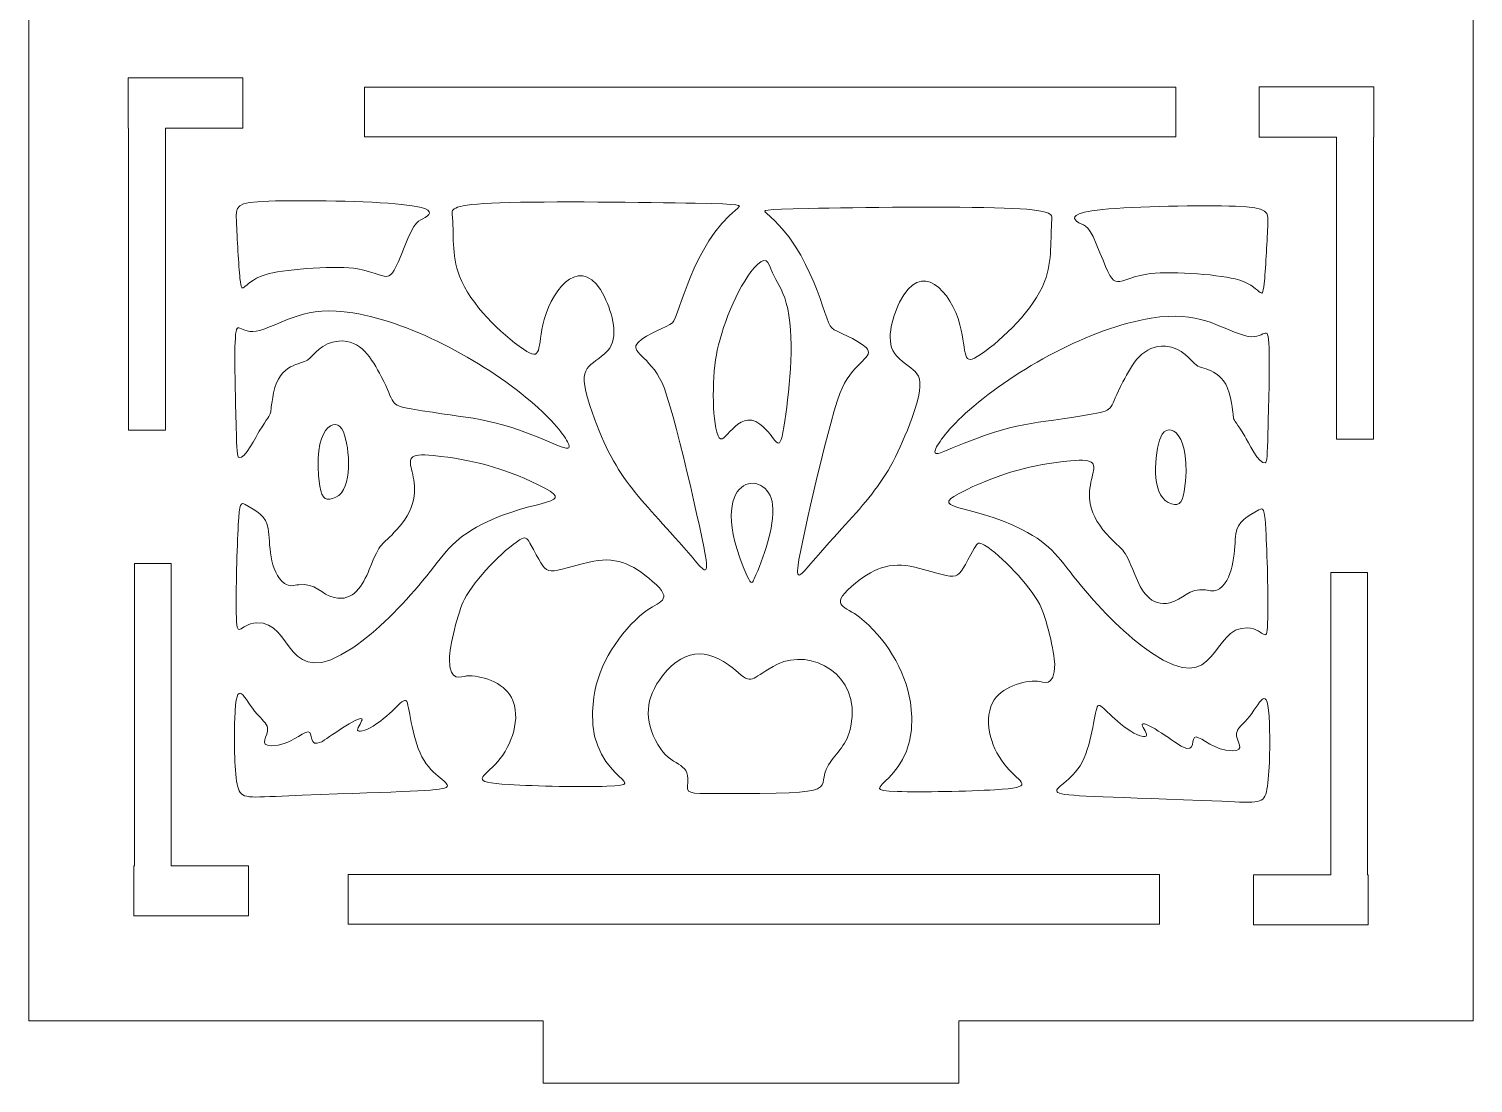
# Model space of a CAD drawing. Header units: millimetres. Extents: x -211 to 220, y -293 to 288.
# Drawn here: x 74.6 to 144.1, y -135.1 to -84.3 of the extents above; entities that cross this region are included whole.
import ezdxf

# ---------------------------------------------------------------- set-up
doc = ezdxf.new("R2010")
doc.units = ezdxf.units.MM
doc.header["$MEASUREMENT"] = 0
doc.layers.add('layer 1', color=7, linetype='Continuous')

msp = doc.modelspace()

# ---------------------------------------------------------------- linework, layer by layer
at = {"layer": 'layer 1', "color": 142, "lineweight": 9}
for points, knots in [([(119.3853, -132.0749), (119.3853, -132.0749), (119.3853, -135.0749), (119.3853, -135.0749), (119.3853, -135.0749), (119.3853, -135.0749), (99.3853, -135.0749), (99.3853, -135.0749), (99.3853, -135.0749), (99.3853, -135.0749), (99.3853, -132.0749), (99.3853, -132.0749), (99.3853, -132.0749), (99.3853, -132.0749), (74.6285, -132.0749), (74.6285, -132.0749), (74.6285, -132.0749), (74.6285, -132.0749), (74.6285, -32.0749), (74.6285, -32.0749), (74.6285, -32.0749), (74.6285, -32.0749), (99.3852, -32.0749), (99.3852, -32.0749), (99.3852, -32.0749), (99.3852, -32.0749), (99.3852, -29.0749), (99.3852, -29.0749), (99.3852, -29.0749), (99.3852, -29.0749), (119.3852, -29.0749), (119.3852, -29.0749), (119.3852, -29.0749), (119.3852, -29.0749), (119.3852, -32.0749), (119.3852, -32.0749), (119.3852, -32.0749), (119.3852, -32.0749), (144.1423, -32.0749), (144.1423, -32.0749), (144.1423, -32.0749), (144.1423, -32.0749), (144.1423, -132.0749), (144.1423, -132.0749), (144.1423, -132.0749), (144.1423, -132.0749), (119.3853, -132.0749), (119.3853, -132.0749)], [0, 0, 0, 0, 0.0769231, 0.0769231, 0.0769231, 0.0769231, 0.1538462, 0.1538462, 0.1538462, 0.1538462, 0.2307692, 0.2307692, 0.2307692, 0.2307692, 0.3076923, 0.3076923, 0.3076923, 0.3076923, 0.3846154, 0.3846154, 0.3846154, 0.3846154, 0.4615385, 0.4615385, 0.4615385, 0.4615385, 0.5384615, 0.5384615, 0.5384615, 0.5384615, 0.6153846, 0.6153846, 0.6153846, 0.6153846, 0.6923077, 0.6923077, 0.6923077, 0.6923077, 0.7692308, 0.7692308, 0.7692308, 0.7692308, 0.8461538, 0.8461538, 0.8461538, 0.8461538, 1, 1, 1, 1]), ([(79.4237, -103.6479), (79.4237, -103.6479), (81.1966, -103.6479), (81.1966, -103.6479), (81.1966, -103.6479), (81.1966, -103.6479), (81.1966, -89.1067), (81.1966, -89.1067), (81.1966, -89.1067), (81.1966, -89.1067), (84.9232, -89.1067), (84.9232, -89.1067), (84.9232, -89.1067), (84.9232, -89.1067), (84.9232, -86.6971), (84.9232, -86.6971), (84.9232, -86.6971), (84.9232, -86.6971), (79.4006, -86.6971), (79.4006, -86.6971), (79.4006, -86.6971), (79.4006, -86.6971), (79.4006, -89.1067), (79.4006, -89.1067), (79.4006, -89.1067), (79.4006, -89.1067), (79.4237, -89.1067), (79.4237, -89.1067), (79.4237, -89.1067), (79.4237, -89.1067), (79.4237, -103.6479), (79.4237, -103.6479)], [0, 0, 0, 0, 0.1111111, 0.1111111, 0.1111111, 0.1111111, 0.2222222, 0.2222222, 0.2222222, 0.2222222, 0.3333333, 0.3333333, 0.3333333, 0.3333333, 0.4444444, 0.4444444, 0.4444444, 0.4444444, 0.5555556, 0.5555556, 0.5555556, 0.5555556, 0.6666667, 0.6666667, 0.6666667, 0.6666667, 0.7777778, 0.7777778, 0.7777778, 0.7777778, 1, 1, 1, 1]), ([(90.7812, -89.5367), (90.7812, -89.5367), (90.7812, -87.1367), (90.7812, -87.1367), (90.7812, -87.1367), (90.7812, -87.1367), (129.8294, -87.1367), (129.8294, -87.1367), (129.8294, -87.1367), (129.8294, -87.1367), (129.8294, -89.5367), (129.8294, -89.5367), (129.8294, -89.5367), (129.8294, -89.5367), (90.7812, -89.5367), (90.7812, -89.5367)], [0, 0, 0, 0, 0.2, 0.2, 0.2, 0.2, 0.4, 0.4, 0.4, 0.4, 0.6, 0.6, 0.6, 0.6, 1, 1, 1, 1]), ([(139.347, -104.0813), (139.347, -104.0813), (139.347, -89.5401), (139.347, -89.5401), (139.347, -89.5401), (139.347, -89.5401), (139.3701, -89.5401), (139.3701, -89.5401), (139.3701, -89.5401), (139.3701, -89.5401), (139.3701, -87.1303), (139.3701, -87.1303), (139.3701, -87.1303), (139.3701, -87.1303), (133.8475, -87.1303), (133.8475, -87.1303), (133.8475, -87.1303), (133.8475, -87.1303), (133.8475, -89.5401), (133.8475, -89.5401), (133.8475, -89.5401), (133.8475, -89.5401), (137.5741, -89.5401), (137.5741, -89.5401), (137.5741, -89.5401), (137.5741, -89.5401), (137.5741, -104.0813), (137.5741, -104.0813), (137.5741, -104.0813), (137.5741, -104.0813), (139.347, -104.0813), (139.347, -104.0813)], [0, 0, 0, 0, 0.1111111, 0.1111111, 0.1111111, 0.1111111, 0.2222222, 0.2222222, 0.2222222, 0.2222222, 0.3333333, 0.3333333, 0.3333333, 0.3333333, 0.4444444, 0.4444444, 0.4444444, 0.4444444, 0.5555556, 0.5555556, 0.5555556, 0.5555556, 0.6666667, 0.6666667, 0.6666667, 0.6666667, 0.7777778, 0.7777778, 0.7777778, 0.7777778, 1, 1, 1, 1]), ([(92.5707, -92.7809), (91.0223, -92.6248), (87.784, -92.5697), (86.1726, -92.6248), (86.1726, -92.6248), (84.5614, -92.68), (84.5772, -92.8452), (84.6165, -93.6078), (84.6165, -93.6078), (84.6558, -94.3703), (84.7187, -95.73), (84.7893, -96.3456), (84.7893, -96.3456), (84.9037, -97.3428), (84.8784, -96.434), (86.1885, -96.1158), (86.1885, -96.1158), (87.0977, -95.895), (89.532, -95.7144), (90.4406, -95.8861), (90.4406, -95.8861), (92.2474, -96.2275), (91.8429, -96.9402), (92.8693, -94.4255), (92.8693, -94.4255), (93.3095, -93.3471), (93.4928, -93.6192), (93.8203, -93.3321), (93.8203, -93.3321), (93.9775, -93.1944), (94.1191, -92.9371), (92.5707, -92.7809)], [0, 0, 0, 0, 0.1111111, 0.1111111, 0.1111111, 0.1111111, 0.2222222, 0.2222222, 0.2222222, 0.2222222, 0.3333333, 0.3333333, 0.3333333, 0.3333333, 0.4444444, 0.4444444, 0.4444444, 0.4444444, 0.5555556, 0.5555556, 0.5555556, 0.5555556, 0.6666667, 0.6666667, 0.6666667, 0.6666667, 0.7777778, 0.7777778, 0.7777778, 0.7777778, 1, 1, 1, 1]), ([(97.3022, -92.7077), (99.6524, -92.625), (104.3842, -92.6801), (106.7029, -92.7261), (106.7029, -92.7261), (109.0214, -92.772), (108.9273, -92.8088), (108.7464, -92.9558), (108.7464, -92.9558), (106.4932, -94.7883), (105.9729, -98.1351), (105.6024, -98.477), (105.6024, -98.477), (105.364, -98.6969), (104.3755, -98.9927), (103.9518, -99.4233), (103.9518, -99.4233), (103.4947, -99.8878), (104.4935, -100.0611), (105.1073, -101.371), (105.1073, -101.371), (105.6223, -102.4701), (107.0745, -108.7947), (107.2216, -109.8964), (107.2216, -109.8964), (107.3394, -110.7783), (107.0251, -110.3006), (106.3726, -109.5472), (106.3726, -109.5472), (103.9334, -106.7307), (102.8307, -106.0502), (101.6254, -102.455), (101.6254, -102.455), (100.9354, -100.3967), (101.6917, -100.6771), (102.49, -99.8183), (102.49, -99.8183), (103.0559, -99.2095), (102.7105, -98.0133), (102.3327, -97.2369), (102.3327, -97.2369), (101.3018, -95.1182), (99.8563, -96.7201), (99.4325, -98.3301), (99.4325, -98.3301), (99.073, -99.6958), (99.3715, -100.3983), (98.4342, -99.754), (98.4342, -99.754), (97.3413, -99.0027), (95.8894, -97.6074), (95.3531, -96.2354), (95.3531, -96.2354), (94.9585, -95.226), (95.0935, -94.1647), (95.0073, -93.2589), (95.0073, -93.2589), (94.9836, -93.0108), (94.9522, -92.7904), (97.3022, -92.7077)], [0, 0, 0, 0, 0.0625, 0.0625, 0.0625, 0.0625, 0.125, 0.125, 0.125, 0.125, 0.1875, 0.1875, 0.1875, 0.1875, 0.25, 0.25, 0.25, 0.25, 0.3125, 0.3125, 0.3125, 0.3125, 0.375, 0.375, 0.375, 0.375, 0.4375, 0.4375, 0.4375, 0.4375, 0.5, 0.5, 0.5, 0.5, 0.5625, 0.5625, 0.5625, 0.5625, 0.625, 0.625, 0.625, 0.625, 0.6875, 0.6875, 0.6875, 0.6875, 0.75, 0.75, 0.75, 0.75, 0.8125, 0.8125, 0.8125, 0.8125, 0.875, 0.875, 0.875, 0.875, 1, 1, 1, 1]), ([(121.5707, -92.9578), (119.2206, -92.8751), (114.4889, -92.9302), (112.1704, -92.9761), (112.1704, -92.9761), (109.8516, -93.0221), (109.9457, -93.0588), (110.1267, -93.2059), (110.1267, -93.2059), (112.3791, -95.0373), (112.9009, -98.3862), (113.2706, -98.7271), (113.2706, -98.7271), (113.5093, -98.9472), (114.497, -99.2423), (114.9212, -99.6734), (114.9212, -99.6734), (115.3784, -100.1381), (114.3793, -100.3112), (113.7658, -101.621), (113.7658, -101.621), (113.2507, -102.7206), (111.7989, -109.0443), (111.6516, -110.1465), (111.6516, -110.1465), (111.5336, -111.0284), (111.848, -110.5507), (112.5004, -109.7975), (112.5004, -109.7975), (114.9404, -106.9799), (116.0416, -106.3014), (117.2477, -102.7051), (117.2477, -102.7051), (117.9376, -100.6478), (117.1812, -100.9263), (116.3832, -100.0684), (116.3832, -100.0684), (115.8174, -99.4601), (116.1625, -98.2629), (116.5403, -97.487), (116.5403, -97.487), (117.5725, -95.3671), (119.0176, -96.9725), (119.4407, -98.5802), (119.4407, -98.5802), (119.7997, -99.9445), (119.5012, -100.6488), (120.4389, -100.0041), (120.4389, -100.0041), (121.5318, -99.2527), (122.9837, -97.8576), (123.5201, -96.4855), (123.5201, -96.4855), (123.9144, -95.477), (123.7799, -94.416), (123.866, -93.509), (123.866, -93.509), (123.8895, -93.261), (123.921, -93.0405), (121.5707, -92.9578)], [0, 0, 0, 0, 0.0625, 0.0625, 0.0625, 0.0625, 0.125, 0.125, 0.125, 0.125, 0.1875, 0.1875, 0.1875, 0.1875, 0.25, 0.25, 0.25, 0.25, 0.3125, 0.3125, 0.3125, 0.3125, 0.375, 0.375, 0.375, 0.375, 0.4375, 0.4375, 0.4375, 0.4375, 0.5, 0.5, 0.5, 0.5, 0.5625, 0.5625, 0.5625, 0.5625, 0.625, 0.625, 0.625, 0.625, 0.6875, 0.6875, 0.6875, 0.6875, 0.75, 0.75, 0.75, 0.75, 0.8125, 0.8125, 0.8125, 0.8125, 0.875, 0.875, 0.875, 0.875, 1, 1, 1, 1]), ([(126.3024, -93.031), (127.8509, -92.8749), (131.0891, -92.8198), (132.7003, -92.8749), (132.7003, -92.8749), (134.3118, -92.93), (134.2961, -93.0953), (134.2567, -93.8578), (134.2567, -93.8578), (134.2174, -94.6204), (134.1545, -95.9801), (134.0839, -96.5956), (134.0839, -96.5956), (133.9693, -97.5929), (133.9944, -96.684), (132.6848, -96.3659), (132.6848, -96.3659), (131.7755, -96.145), (129.3411, -95.9645), (128.4325, -96.1362), (128.4325, -96.1362), (126.6247, -96.4779), (127.0306, -97.1897), (126.0038, -94.6755), (126.0038, -94.6755), (125.5632, -93.5967), (125.3811, -93.8699), (125.0529, -93.5823), (125.0529, -93.5823), (124.8954, -93.4445), (124.7541, -93.1873), (126.3024, -93.031)], [0, 0, 0, 0, 0.1111111, 0.1111111, 0.1111111, 0.1111111, 0.2222222, 0.2222222, 0.2222222, 0.2222222, 0.3333333, 0.3333333, 0.3333333, 0.3333333, 0.4444444, 0.4444444, 0.4444444, 0.4444444, 0.5555556, 0.5555556, 0.5555556, 0.5555556, 0.6666667, 0.6666667, 0.6666667, 0.6666667, 0.7777778, 0.7777778, 0.7777778, 0.7777778, 1, 1, 1, 1]), ([(109.6974, -95.6747), (108.8576, -96.4831), (108.046, -98.4714), (107.7639, -99.7903), (107.7639, -99.7903), (107.5127, -100.9645), (107.4857, -103.0688), (107.8032, -103.9245), (107.8032, -103.9245), (108.0649, -104.6298), (108.6948, -102.5241), (109.8154, -103.3549), (109.8154, -103.3549), (110.6213, -103.9524), (110.7236, -104.9955), (110.963, -103.511), (110.963, -103.511), (111.2178, -101.9314), (111.5072, -99.4688), (111.1517, -97.806), (111.1517, -97.806), (110.9866, -97.0343), (110.6879, -96.5934), (110.515, -96.2627), (110.515, -96.2627), (110.2441, -95.7446), (110.2181, -95.1735), (109.6974, -95.6747)], [0, 0, 0, 0, 0.125, 0.125, 0.125, 0.125, 0.25, 0.25, 0.25, 0.25, 0.375, 0.375, 0.375, 0.375, 0.5, 0.5, 0.5, 0.5, 0.625, 0.625, 0.625, 0.625, 0.75, 0.75, 0.75, 0.75, 1, 1, 1, 1]), ([(84.6085, -103.5021), (84.5772, -102.363), (84.5143, -100.3602), (84.5535, -99.4414), (84.5535, -99.4414), (84.6128, -98.0549), (84.7251, -99.1529), (85.7405, -98.8444), (85.7405, -98.8444), (87.0331, -98.4516), (87.8862, -97.6341), (90.2284, -98.0082), (90.2284, -98.0082), (93.1597, -98.4763), (96.7442, -100.4733), (98.9685, -102.4181), (98.9685, -102.4181), (99.9982, -103.3183), (100.5013, -104.0349), (100.6113, -104.338), (100.6113, -104.338), (100.7214, -104.6413), (100.4386, -104.531), (99.7861, -104.2555), (99.7861, -104.2555), (96.6231, -102.9195), (96.0379, -103.1563), (93.0266, -102.6201), (93.0266, -102.6201), (91.9392, -102.4265), (92.2798, -102.388), (91.5881, -101.0676), (91.5881, -101.0676), (91.1363, -100.2053), (90.6003, -99.2784), (89.5446, -99.3587), (89.5446, -99.3587), (88.6873, -99.4239), (88.3657, -100.044), (88.0433, -100.2775), (88.0433, -100.2775), (87.7334, -100.5019), (86.7004, -100.4088), (86.4085, -101.8484), (86.4085, -101.8484), (86.1293, -103.2253), (86.5181, -102.4327), (85.7168, -103.6949), (85.7168, -103.6949), (85.5804, -103.9097), (85.0264, -105.0906), (84.7422, -104.9629), (84.7422, -104.9629), (84.6401, -104.9169), (84.6401, -104.6413), (84.6085, -103.5021)], [0, 0, 0, 0, 0.0666667, 0.0666667, 0.0666667, 0.0666667, 0.1333333, 0.1333333, 0.1333333, 0.1333333, 0.2, 0.2, 0.2, 0.2, 0.2666667, 0.2666667, 0.2666667, 0.2666667, 0.3333333, 0.3333333, 0.3333333, 0.3333333, 0.4, 0.4, 0.4, 0.4, 0.4666667, 0.4666667, 0.4666667, 0.4666667, 0.5333333, 0.5333333, 0.5333333, 0.5333333, 0.6, 0.6, 0.6, 0.6, 0.6666667, 0.6666667, 0.6666667, 0.6666667, 0.7333333, 0.7333333, 0.7333333, 0.7333333, 0.8, 0.8, 0.8, 0.8, 0.8666667, 0.8666667, 0.8666667, 0.8666667, 1, 1, 1, 1]), ([(134.2645, -103.7522), (134.2961, -102.613), (134.3589, -100.6102), (134.3196, -99.6915), (134.3196, -99.6915), (134.2603, -98.3049), (134.1481, -99.403), (133.1328, -99.0945), (133.1328, -99.0945), (131.8394, -98.7015), (130.9871, -97.8842), (128.6448, -98.2584), (128.6448, -98.2584), (125.7126, -98.7269), (122.1295, -100.7227), (119.9044, -102.6682), (119.9044, -102.6682), (118.8747, -103.5685), (118.3718, -104.285), (118.2617, -104.5881), (118.2617, -104.5881), (118.1517, -104.8913), (118.4346, -104.7812), (119.0869, -104.5055), (119.0869, -104.5055), (122.2474, -103.17), (122.838, -103.4059), (125.8466, -102.8702), (125.8466, -102.8702), (126.9334, -102.6767), (126.5935, -102.6381), (127.285, -101.3177), (127.285, -101.3177), (127.7365, -100.4556), (128.2733, -99.5283), (129.3287, -99.6088), (129.3287, -99.6088), (130.1865, -99.6743), (130.5074, -100.2944), (130.8298, -100.5275), (130.8298, -100.5275), (131.1402, -100.752), (132.1733, -100.6596), (132.4647, -102.0984), (132.4647, -102.0984), (132.7434, -103.4744), (132.3552, -102.6829), (133.1564, -103.945), (133.1564, -103.945), (133.2924, -104.1593), (133.8469, -105.3406), (134.1308, -105.213), (134.1308, -105.213), (134.2332, -105.167), (134.2332, -104.8913), (134.2645, -103.7522)], [0, 0, 0, 0, 0.0666667, 0.0666667, 0.0666667, 0.0666667, 0.1333333, 0.1333333, 0.1333333, 0.1333333, 0.2, 0.2, 0.2, 0.2, 0.2666667, 0.2666667, 0.2666667, 0.2666667, 0.3333333, 0.3333333, 0.3333333, 0.3333333, 0.4, 0.4, 0.4, 0.4, 0.4666667, 0.4666667, 0.4666667, 0.4666667, 0.5333333, 0.5333333, 0.5333333, 0.5333333, 0.6, 0.6, 0.6, 0.6, 0.6666667, 0.6666667, 0.6666667, 0.6666667, 0.7333333, 0.7333333, 0.7333333, 0.7333333, 0.8, 0.8, 0.8, 0.8, 0.8666667, 0.8666667, 0.8666667, 0.8666667, 1, 1, 1, 1]), ([(88.637, -106.3508), (88.2089, -103.545), (89.4199, -102.8701), (89.765, -103.7278), (89.765, -103.7278), (90.0756, -104.4999), (90.2364, -106.497), (89.4053, -106.8744), (89.4053, -106.8744), (88.9492, -107.0815), (88.7358, -106.9982), (88.637, -106.3508)], [0, 0, 0, 0, 0.25, 0.25, 0.25, 0.25, 0.5, 0.5, 0.5, 0.5, 1, 1, 1, 1]), ([(130.2362, -106.6008), (130.6643, -103.7959), (129.4536, -103.1199), (129.1082, -103.9778), (129.1082, -103.9778), (128.7973, -104.7502), (128.637, -106.7473), (129.468, -107.1245), (129.468, -107.1245), (129.9238, -107.3313), (130.1373, -107.2487), (130.2362, -106.6008)], [0, 0, 0, 0, 0.25, 0.25, 0.25, 0.25, 0.5, 0.5, 0.5, 0.5, 1, 1, 1, 1]), ([(84.707, -108.2019), (84.6443, -109.2814), (84.5891, -111.4404), (84.6127, -112.4417), (84.6127, -112.4417), (84.6465, -113.8769), (84.7276, -112.96), (85.5913, -112.9147), (85.5913, -112.9147), (87.373, -112.8213), (86.9619, -116.3377), (90.2169, -114.1182), (90.2169, -114.1182), (91.4063, -113.3072), (92.5826, -112.1115), (93.5809, -110.9029), (93.5809, -110.9029), (94.6805, -109.5717), (94.9482, -108.9455), (96.4459, -108.179), (96.4459, -108.179), (99.0034, -106.8701), (101.2624, -107.2923), (99.1143, -106.2634), (99.1143, -106.2634), (97.4375, -105.4603), (95.9996, -105.066), (94.1076, -104.8716), (94.1076, -104.8716), (91.55, -104.6088), (94.4869, -106.0529), (92.3625, -108.4085), (92.3625, -108.4085), (91.5344, -109.3267), (91.5975, -108.8982), (91.0107, -110.3517), (91.0107, -110.3517), (90.7032, -111.1133), (90.2597, -111.9229), (89.3248, -111.7067), (89.3248, -111.7067), (88.7051, -111.5634), (88.4091, -110.977), (87.6193, -111.0865), (87.6193, -111.0865), (87.3872, -111.1187), (87.1751, -111.2014), (86.9393, -111.0314), (86.9393, -111.0314), (86.1774, -110.4822), (86.2361, -109.031), (86.1492, -108.3902), (86.1492, -108.3902), (86.0699, -107.8059), (85.5779, -107.5189), (85.037, -107.2281), (85.037, -107.2281), (84.8406, -107.1224), (84.7699, -107.1224), (84.707, -108.2019)], [0, 0, 0, 0, 0.0625, 0.0625, 0.0625, 0.0625, 0.125, 0.125, 0.125, 0.125, 0.1875, 0.1875, 0.1875, 0.1875, 0.25, 0.25, 0.25, 0.25, 0.3125, 0.3125, 0.3125, 0.3125, 0.375, 0.375, 0.375, 0.375, 0.4375, 0.4375, 0.4375, 0.4375, 0.5, 0.5, 0.5, 0.5, 0.5625, 0.5625, 0.5625, 0.5625, 0.625, 0.625, 0.625, 0.625, 0.6875, 0.6875, 0.6875, 0.6875, 0.75, 0.75, 0.75, 0.75, 0.8125, 0.8125, 0.8125, 0.8125, 0.875, 0.875, 0.875, 0.875, 1, 1, 1, 1]), ([(134.1661, -108.4519), (134.2291, -109.5314), (134.284, -111.6904), (134.2604, -112.6918), (134.2604, -112.6918), (134.2266, -114.1272), (134.1457, -113.2099), (133.2819, -113.1648), (133.2819, -113.1648), (131.4998, -113.0718), (131.9111, -116.5878), (128.6561, -114.3682), (128.6561, -114.3682), (127.466, -113.5566), (126.2915, -112.3622), (125.2923, -111.1529), (125.2923, -111.1529), (124.1916, -109.8208), (123.9267, -109.1967), (122.4271, -108.429), (122.4271, -108.429), (119.8711, -107.1204), (117.6101, -107.5425), (119.7587, -106.5135), (119.7587, -106.5135), (121.4353, -105.7105), (122.8741, -105.3161), (124.7655, -105.1217), (124.7655, -105.1217), (127.3235, -104.8588), (124.386, -106.303), (126.5105, -108.6586), (126.5105, -108.6586), (127.3376, -109.5757), (127.276, -109.1484), (127.8623, -110.6017), (127.8623, -110.6017), (128.1696, -111.3635), (128.6136, -112.1728), (129.5483, -111.9568), (129.5483, -111.9568), (130.1682, -111.8136), (130.4635, -111.227), (131.254, -111.3366), (131.254, -111.3366), (131.4859, -111.3688), (131.6979, -111.4515), (131.9339, -111.2814), (131.9339, -111.2814), (132.6956, -110.7325), (132.637, -109.2807), (132.7239, -108.6404), (132.7239, -108.6404), (132.8032, -108.0561), (133.2956, -107.7688), (133.836, -107.4782), (133.836, -107.4782), (134.0325, -107.3724), (134.1033, -107.3724), (134.1661, -108.4519)], [0, 0, 0, 0, 0.0625, 0.0625, 0.0625, 0.0625, 0.125, 0.125, 0.125, 0.125, 0.1875, 0.1875, 0.1875, 0.1875, 0.25, 0.25, 0.25, 0.25, 0.3125, 0.3125, 0.3125, 0.3125, 0.375, 0.375, 0.375, 0.375, 0.4375, 0.4375, 0.4375, 0.4375, 0.5, 0.5, 0.5, 0.5, 0.5625, 0.5625, 0.5625, 0.5625, 0.625, 0.625, 0.625, 0.625, 0.6875, 0.6875, 0.6875, 0.6875, 0.75, 0.75, 0.75, 0.75, 0.8125, 0.8125, 0.8125, 0.8125, 0.875, 0.875, 0.875, 0.875, 1, 1, 1, 1]), ([(109.2082, -110.6816), (106.9819, -105.6848), (110.2612, -105.4117), (110.4265, -107.2435), (110.4265, -107.2435), (110.526, -108.3458), (109.9789, -109.8201), (109.5424, -110.8033), (109.5424, -110.8033), (109.4617, -110.9848), (109.4068, -111.1272), (109.2082, -110.6816)], [0, 0, 0, 0, 0.25, 0.25, 0.25, 0.25, 0.5, 0.5, 0.5, 0.5, 1, 1, 1, 1]), ([(97.7465, -120.7053), (98.9883, -120.7834), (101.3465, -120.8294), (102.4429, -120.788), (102.4429, -120.788), (104.9304, -120.6941), (101.2095, -120.4981), (101.814, -116.4976), (101.814, -116.4976), (102.0506, -114.9314), (103.052, -113.3618), (104.2624, -112.4003), (104.2624, -112.4003), (104.9236, -111.8751), (105.7528, -111.882), (104.6516, -110.9258), (104.6516, -110.9258), (103.6476, -110.054), (102.8039, -109.6988), (101.5978, -109.998), (101.5978, -109.998), (99.2353, -110.5841), (99.7207, -110.7987), (98.7448, -109.0884), (98.7448, -109.0884), (98.5876, -108.8129), (98.5169, -108.7669), (98.2496, -108.9322), (98.2496, -108.9322), (97.4649, -109.4177), (96.0954, -110.827), (95.5928, -111.7847), (95.5928, -111.7847), (95.2799, -112.3809), (94.8699, -114.1141), (94.8699, -114.6557), (94.8699, -114.6557), (94.8699, -115.8497), (95.4519, -115.4971), (95.6952, -115.4779), (95.6952, -115.4779), (96.344, -115.4267), (97.4803, -115.7699), (97.8566, -116.5161), (97.8566, -116.5161), (98.3553, -117.5051), (97.8611, -118.8211), (97.1963, -119.5982), (97.1963, -119.5982), (96.509, -120.4015), (95.7172, -120.5775), (97.7465, -120.7053)], [0, 0, 0, 0, 0.0714286, 0.0714286, 0.0714286, 0.0714286, 0.1428571, 0.1428571, 0.1428571, 0.1428571, 0.2142857, 0.2142857, 0.2142857, 0.2142857, 0.2857143, 0.2857143, 0.2857143, 0.2857143, 0.3571429, 0.3571429, 0.3571429, 0.3571429, 0.4285714, 0.4285714, 0.4285714, 0.4285714, 0.5, 0.5, 0.5, 0.5, 0.5714286, 0.5714286, 0.5714286, 0.5714286, 0.6428571, 0.6428571, 0.6428571, 0.6428571, 0.7142857, 0.7142857, 0.7142857, 0.7142857, 0.7857143, 0.7857143, 0.7857143, 0.7857143, 0.8571429, 0.8571429, 0.8571429, 0.8571429, 1, 1, 1, 1]), ([(121.1266, -120.9554), (119.8846, -121.0334), (117.5266, -121.0795), (116.4302, -121.0381), (116.4302, -121.0381), (113.9426, -120.9442), (117.6631, -120.7489), (117.059, -116.7476), (117.059, -116.7476), (116.8226, -115.1816), (115.8208, -113.6117), (114.6107, -112.6503), (114.6107, -112.6503), (113.9505, -112.1258), (113.1199, -112.1322), (114.2215, -111.1758), (114.2215, -111.1758), (115.2254, -110.3042), (116.0689, -109.9489), (117.2751, -110.248), (117.2751, -110.248), (119.6356, -110.8334), (119.1528, -111.0499), (120.1284, -109.3385), (120.1284, -109.3385), (120.2853, -109.0629), (120.3562, -109.017), (120.6233, -109.1824), (120.6233, -109.1824), (121.4091, -109.6686), (122.7775, -111.0764), (123.2802, -112.0348), (123.2802, -112.0348), (123.5932, -112.6316), (124.0033, -114.3637), (124.0033, -114.9057), (124.0033, -114.9057), (124.0033, -116.1001), (123.4211, -115.7471), (123.1781, -115.7279), (123.1781, -115.7279), (122.5297, -115.6766), (121.3931, -116.0198), (121.0166, -116.7662), (121.0166, -116.7662), (120.5177, -117.7551), (121.0121, -119.0714), (121.6768, -119.8483), (121.6768, -119.8483), (122.3639, -120.6515), (123.1563, -120.8279), (121.1266, -120.9554)], [0, 0, 0, 0, 0.0714286, 0.0714286, 0.0714286, 0.0714286, 0.1428571, 0.1428571, 0.1428571, 0.1428571, 0.2142857, 0.2142857, 0.2142857, 0.2142857, 0.2857143, 0.2857143, 0.2857143, 0.2857143, 0.3571429, 0.3571429, 0.3571429, 0.3571429, 0.4285714, 0.4285714, 0.4285714, 0.4285714, 0.5, 0.5, 0.5, 0.5, 0.5714286, 0.5714286, 0.5714286, 0.5714286, 0.6428571, 0.6428571, 0.6428571, 0.6428571, 0.7142857, 0.7142857, 0.7142857, 0.7142857, 0.7857143, 0.7857143, 0.7857143, 0.7857143, 0.8571429, 0.8571429, 0.8571429, 0.8571429, 1, 1, 1, 1]), ([(79.7066, -110.0685), (79.7066, -110.0685), (79.7066, -124.6097), (79.7066, -124.6097), (79.7066, -124.6097), (79.7066, -124.6097), (79.6835, -124.6097), (79.6835, -124.6097), (79.6835, -124.6097), (79.6835, -124.6097), (79.6835, -127.0195), (79.6835, -127.0195), (79.6835, -127.0195), (79.6835, -127.0195), (85.2061, -127.0195), (85.2061, -127.0195), (85.2061, -127.0195), (85.2061, -127.0195), (85.2061, -124.6097), (85.2061, -124.6097), (85.2061, -124.6097), (85.2061, -124.6097), (81.4794, -124.6097), (81.4794, -124.6097), (81.4794, -124.6097), (81.4794, -124.6097), (81.4794, -110.0685), (81.4794, -110.0685), (81.4794, -110.0685), (81.4794, -110.0685), (79.7066, -110.0685), (79.7066, -110.0685)], [0, 0, 0, 0, 0.1111111, 0.1111111, 0.1111111, 0.1111111, 0.2222222, 0.2222222, 0.2222222, 0.2222222, 0.3333333, 0.3333333, 0.3333333, 0.3333333, 0.4444444, 0.4444444, 0.4444444, 0.4444444, 0.5555556, 0.5555556, 0.5555556, 0.5555556, 0.6666667, 0.6666667, 0.6666667, 0.6666667, 0.7777778, 0.7777778, 0.7777778, 0.7777778, 1, 1, 1, 1]), ([(139.0641, -110.5019), (139.0641, -110.5019), (137.2913, -110.5019), (137.2913, -110.5019), (137.2913, -110.5019), (137.2913, -110.5019), (137.2913, -125.0431), (137.2913, -125.0431), (137.2913, -125.0431), (137.2913, -125.0431), (133.5646, -125.0431), (133.5646, -125.0431), (133.5646, -125.0431), (133.5646, -125.0431), (133.5646, -127.4527), (133.5646, -127.4527), (133.5646, -127.4527), (133.5646, -127.4527), (139.0872, -127.4527), (139.0872, -127.4527), (139.0872, -127.4527), (139.0872, -127.4527), (139.0872, -125.0431), (139.0872, -125.0431), (139.0872, -125.0431), (139.0872, -125.0431), (139.0641, -125.0431), (139.0641, -125.0431), (139.0641, -125.0431), (139.0641, -125.0431), (139.0641, -110.5019), (139.0641, -110.5019)], [0, 0, 0, 0, 0.1111111, 0.1111111, 0.1111111, 0.1111111, 0.2222222, 0.2222222, 0.2222222, 0.2222222, 0.3333333, 0.3333333, 0.3333333, 0.3333333, 0.4444444, 0.4444444, 0.4444444, 0.4444444, 0.5555556, 0.5555556, 0.5555556, 0.5555556, 0.6666667, 0.6666667, 0.6666667, 0.6666667, 0.7777778, 0.7777778, 0.7777778, 0.7777778, 1, 1, 1, 1]), ([(107.76, -121.1368), (114.2303, -121.1636), (112.3838, -120.9464), (113.1165, -119.7634), (113.1165, -119.7634), (113.4966, -119.1497), (114.0226, -118.7981), (114.1974, -117.8937), (114.1974, -117.8937), (114.6834, -115.3787), (112.2622, -114.1224), (110.6604, -114.9127), (110.6604, -114.9127), (109.4323, -115.5187), (109.5126, -115.9698), (108.7817, -115.326), (108.7817, -115.326), (107.4778, -114.1774), (106.2892, -113.9863), (105.1231, -115.4776), (105.1231, -115.4776), (104.2833, -116.5517), (104.2283, -117.5868), (104.9029, -118.7849), (104.9029, -118.7849), (105.5246, -119.8889), (106.4472, -119.5822), (106.3374, -120.5856), (106.3374, -120.5856), (106.2734, -121.1708), (106.3264, -121.1309), (107.76, -121.1368)], [0, 0, 0, 0, 0.1111111, 0.1111111, 0.1111111, 0.1111111, 0.2222222, 0.2222222, 0.2222222, 0.2222222, 0.3333333, 0.3333333, 0.3333333, 0.3333333, 0.4444444, 0.4444444, 0.4444444, 0.4444444, 0.5555556, 0.5555556, 0.5555556, 0.5555556, 0.6666667, 0.6666667, 0.6666667, 0.6666667, 0.7777778, 0.7777778, 0.7777778, 0.7777778, 1, 1, 1, 1]), ([(84.534, -117.5405), (84.5026, -118.4317), (84.5181, -119.9566), (84.6518, -120.6824), (84.6518, -120.6824), (84.7856, -121.4082), (85.037, -121.3347), (86.8213, -121.2612), (86.8213, -121.2612), (97.5131, -120.8208), (94.6885, -121.2362), (93.6516, -119.5523), (93.6516, -119.5523), (93.0729, -118.6126), (92.9766, -117.065), (92.8184, -116.7136), (92.8184, -116.7136), (92.6818, -116.4102), (92.1756, -117.2903), (91.2071, -117.8895), (91.2071, -117.8895), (90.8062, -118.1376), (90.4761, -118.2111), (90.4526, -118.0825), (90.4526, -118.0825), (90.4289, -117.9538), (90.7119, -117.6232), (90.6569, -117.5497), (90.6569, -117.5497), (90.5125, -117.3568), (88.9478, -118.5304), (88.7233, -118.6429), (88.7233, -118.6429), (88.039, -118.9859), (88.3465, -118.1494), (88.0631, -118.1652), (88.0631, -118.1652), (87.7784, -118.1811), (87.1684, -118.8358), (86.3182, -118.8358), (86.3182, -118.8358), (85.6245, -118.8358), (86.1799, -118.3678), (86.1139, -117.9814), (86.1139, -117.9814), (86.0746, -117.7518), (85.823, -117.5497), (85.6106, -117.3107), (85.6106, -117.3107), (84.9811, -116.602), (84.6111, -115.3598), (84.534, -117.5405)], [0, 0, 0, 0, 0.0714286, 0.0714286, 0.0714286, 0.0714286, 0.1428571, 0.1428571, 0.1428571, 0.1428571, 0.2142857, 0.2142857, 0.2142857, 0.2142857, 0.2857143, 0.2857143, 0.2857143, 0.2857143, 0.3571429, 0.3571429, 0.3571429, 0.3571429, 0.4285714, 0.4285714, 0.4285714, 0.4285714, 0.5, 0.5, 0.5, 0.5, 0.5714286, 0.5714286, 0.5714286, 0.5714286, 0.6428571, 0.6428571, 0.6428571, 0.6428571, 0.7142857, 0.7142857, 0.7142857, 0.7142857, 0.7857143, 0.7857143, 0.7857143, 0.7857143, 0.8571429, 0.8571429, 0.8571429, 0.8571429, 1, 1, 1, 1]), ([(134.3393, -117.7905), (134.3706, -118.6817), (134.3548, -120.2067), (134.2213, -120.9325), (134.2213, -120.9325), (134.0876, -121.6583), (133.8362, -121.5848), (132.0519, -121.5113), (132.0519, -121.5113), (121.3603, -121.0706), (124.1844, -121.4865), (125.2216, -119.8025), (125.2216, -119.8025), (125.8, -118.8634), (125.8956, -117.3175), (126.0549, -116.9637), (126.0549, -116.9637), (126.1914, -116.6606), (126.6979, -117.5406), (127.6661, -118.1396), (127.6661, -118.1396), (128.067, -118.3877), (128.3969, -118.4612), (128.4207, -118.3326), (128.4207, -118.3326), (128.4442, -118.2039), (128.1612, -117.8732), (128.2163, -117.7997), (128.2163, -117.7997), (128.3607, -117.6071), (129.9258, -118.7807), (130.1498, -118.8929), (130.1498, -118.8929), (130.8341, -119.2358), (130.5268, -118.3996), (130.8099, -118.4153), (130.8099, -118.4153), (131.0953, -118.4311), (131.7038, -119.0859), (132.555, -119.0859), (132.555, -119.0859), (133.2487, -119.0859), (132.6931, -118.6182), (132.7594, -118.2315), (132.7594, -118.2315), (132.7987, -118.0019), (133.0502, -117.7997), (133.2623, -117.5608), (133.2623, -117.5608), (133.8925, -116.8515), (134.2622, -115.6103), (134.3393, -117.7905)], [0, 0, 0, 0, 0.0714286, 0.0714286, 0.0714286, 0.0714286, 0.1428571, 0.1428571, 0.1428571, 0.1428571, 0.2142857, 0.2142857, 0.2142857, 0.2142857, 0.2857143, 0.2857143, 0.2857143, 0.2857143, 0.3571429, 0.3571429, 0.3571429, 0.3571429, 0.4285714, 0.4285714, 0.4285714, 0.4285714, 0.5, 0.5, 0.5, 0.5, 0.5714286, 0.5714286, 0.5714286, 0.5714286, 0.6428571, 0.6428571, 0.6428571, 0.6428571, 0.7142857, 0.7142857, 0.7142857, 0.7142857, 0.7857143, 0.7857143, 0.7857143, 0.7857143, 0.8571429, 0.8571429, 0.8571429, 0.8571429, 1, 1, 1, 1]), ([(90.0036, -127.4307), (90.0036, -127.4307), (90.0036, -125.0307), (90.0036, -125.0307), (90.0036, -125.0307), (90.0036, -125.0307), (129.0518, -125.0307), (129.0518, -125.0307), (129.0518, -125.0307), (129.0518, -125.0307), (129.0518, -127.4307), (129.0518, -127.4307), (129.0518, -127.4307), (129.0518, -127.4307), (90.0036, -127.4307), (90.0036, -127.4307)], [0, 0, 0, 0, 0.2, 0.2, 0.2, 0.2, 0.4, 0.4, 0.4, 0.4, 0.6, 0.6, 0.6, 0.6, 1, 1, 1, 1])]:
    msp.add_open_spline(points, degree=3, knots=knots, dxfattribs=at)

doc.saveas('drawing.dxf')
